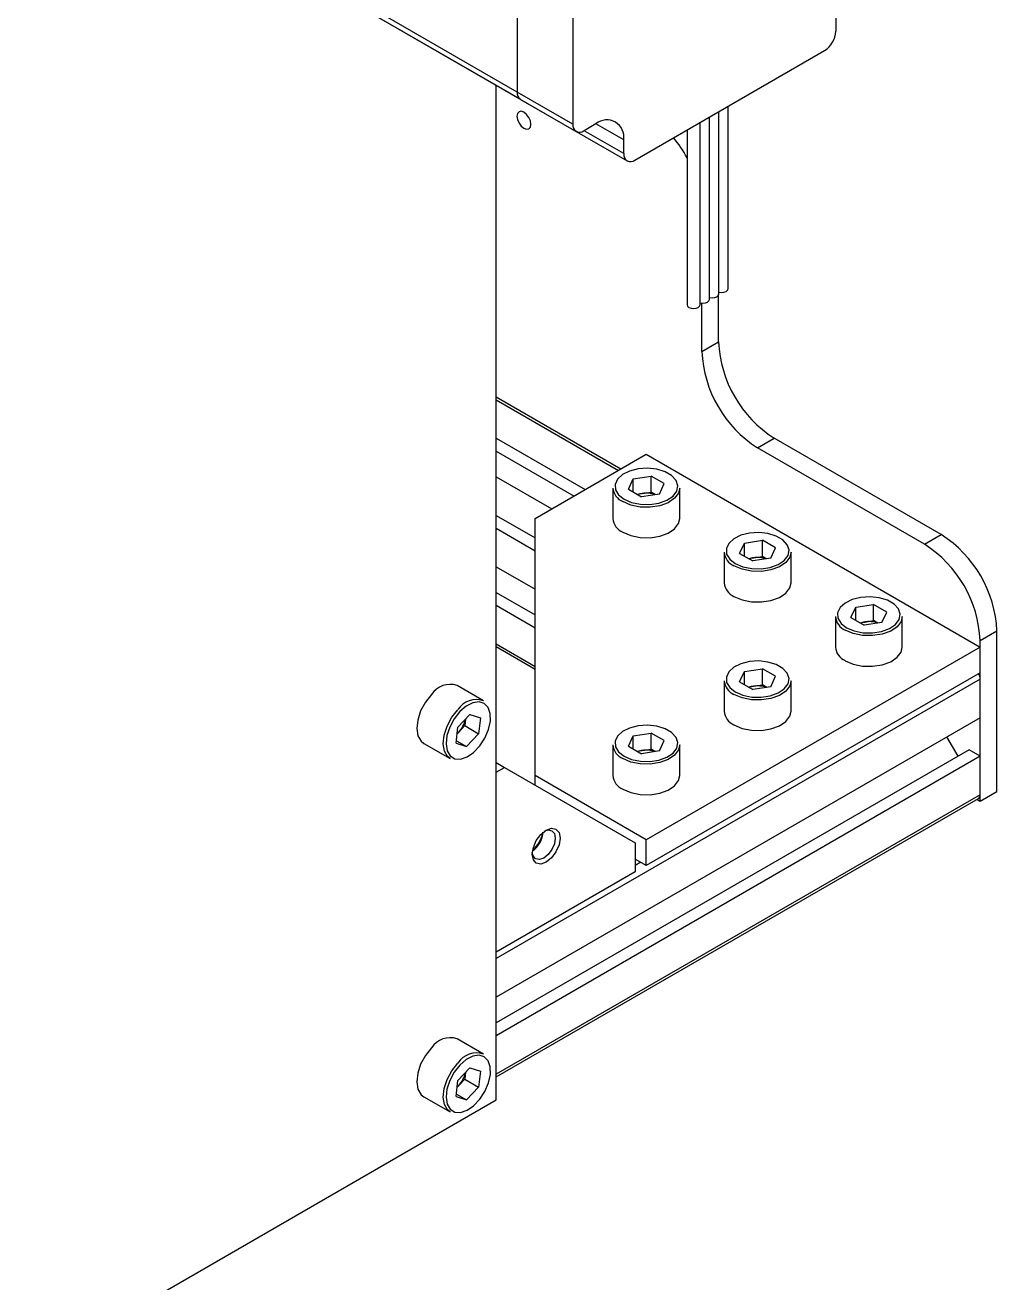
# Model space of a CAD drawing. Header units: millimetres. Extents: x -190 to 12889, y -227 to 3957.
# Drawn here: x 12446.7 to 12570.2, y 452.2 to 612.1 of the extents above; entities that cross this region are included whole.
import ezdxf

# ---------------------------------------------------------------- set-up
doc = ezdxf.new("R2010")
doc.units = ezdxf.units.MM
doc.header["$LTSCALE"] = 0.7
doc.layers.get('0').update_dxf_attribs({"color": 255})
doc.layers.add('DIM', color=94, linetype='Continuous', lineweight=25)

# ---------------------------------------------------------------- blocks, each defined once
blk = doc.blocks.new('3d')
at = {"color": 5, "linetype": 'Continuous', "lineweight": 25}
for p, q in [((17907.16, 555.24), (17907.16, 527.39)), ((17907.17, 555.23), (17907.17, 527.39)), ((17914.24, 551.15), (17914.24, 523.31)), ((17907.16, 527.39), (17868.28, 549.84)), ((17868.7, 548.92), (17907.57, 526.48)), ((17875.17, 545.18), (17914.04, 522.74)), ((17947.65, 536.88), (17947.65, 535.12)), ((17922.12, 518.75), (17946.23, 532.67)), ((17904.48, 399.3), (17904.48, 528.26)), ((17914.24, 523.31), (17907.17, 527.39)), ((17907.58, 526.47), (17914.65, 522.39)), ((17932.77, 501.72), (17932.77, 524.9)), ((17933.95, 502.4), (17933.95, 525.58)), ((17914.01, 522.76), (17914.04, 522.74)), ((17914.02, 522.76), (17914.05, 522.74)), ((17914.05, 522.74), (17921.12, 518.66)), ((17917.17, 523.37), (17915.65, 522.49)), ((17920.71, 521.33), (17917.17, 523.37)), ((17930.41, 500.36), (17930.41, 523.54)), ((17931.59, 501.04), (17931.59, 524.22)), ((17920.71, 519.57), (17915.65, 522.49)), ((17920.71, 519.57), (17920.71, 521.33)), ((17928.75, 522.58), (17928.75, 500.36)), ((17930.64, 494.42), (17930.64, 500.57)), ((17932.76, 495.65), (17932.76, 501.66)), ((17930.64, 494.42), (17932.76, 495.65)), ((17920.33, 479.48), (17904.48, 488.63)), ((17904.48, 488.3), (17920.03, 479.32)), ((17904.48, 483.4), (17915.79, 476.87)), ((17937.71, 482.17), (17939.83, 483.4)), ((17961.05, 471.15), (17939.83, 483.4)), ((17904.48, 481.76), (17914.38, 476.05)), ((17909.43, 473.19), (17923.57, 481.36)), ((17923.57, 481.36), (17966, 456.86)), ((17958.93, 469.93), (17937.71, 482.17)), ((17904.48, 478.5), (17911.55, 474.42)), ((17921.29, 476.92), (17921.9, 478.24)), ((17921.9, 478.24), (17924.18, 478.59)), ((17921.9, 476.57), (17921.9, 478.24)), ((17925.85, 477.63), (17924.18, 478.59)), ((17924.18, 476.55), (17924.18, 478.59)), ((17919.32, 477.07), (17919.32, 473.19)), ((17921.29, 476.92), (17922.96, 475.96)), ((17922.41, 476.28), (17923.04, 476.37)), ((17923.04, 476.37), (17924.18, 476.55)), ((17924.73, 476.23), (17924.18, 476.55)), ((17925.24, 476.31), (17925.85, 477.63)), ((17927.82, 473.19), (17927.82, 477.07)), ((17925.24, 476.31), (17922.96, 475.96)), ((17904.48, 473.6), (17909.43, 470.74)), ((17909.43, 440.54), (17909.43, 473.19)), ((17904.48, 471.97), (17909.43, 469.11)), ((17935.43, 468.76), (17936.05, 470.07)), ((17936.05, 470.07), (17938.32, 470.43)), ((17936.05, 468.41), (17936.05, 470.07)), ((17939.99, 469.46), (17938.32, 470.43)), ((17938.32, 468.38), (17938.32, 470.43)), ((17958.93, 469.93), (17961.05, 471.15)), ((17933.46, 468.91), (17933.46, 465.03)), ((17935.43, 468.76), (17937.1, 467.8)), ((17937.18, 468.21), (17938.32, 468.38)), ((17938.87, 468.07), (17938.32, 468.38)), ((17939.38, 468.15), (17939.99, 469.46)), ((17941.96, 465.03), (17941.96, 468.91)), ((17904.48, 467.07), (17909.43, 464.21)), ((17936.56, 468.11), (17937.18, 468.21)), ((17939.38, 468.15), (17937.1, 467.8)), ((17904.48, 463.8), (17909.43, 460.94)), ((17904.48, 462.17), (17909.43, 459.31)), ((17950.19, 461.91), (17952.46, 462.26)), ((17954.13, 461.3), (17952.46, 462.26)), ((17952.46, 460.22), (17952.46, 462.26)), ((17947.6, 460.74), (17947.6, 456.86)), ((17949.58, 460.6), (17950.19, 461.91)), ((17949.58, 460.6), (17951.24, 459.63)), ((17950.19, 460.24), (17950.19, 461.91)), ((17953.52, 459.98), (17954.13, 461.3)), ((17956.1, 456.86), (17956.1, 460.74)), ((17950.7, 459.95), (17951.33, 460.04)), ((17953.52, 459.98), (17951.24, 459.63)), ((17951.33, 460.04), (17952.46, 460.22)), ((17953.01, 459.91), (17952.46, 460.22)), ((17966, 457.68), (17968.12, 458.91)), ((17968.12, 438.49), (17968.12, 458.91)), ((17904.48, 457.27), (17909.43, 454.41)), ((17966, 437.27), (17966, 457.68)), ((17904.48, 456.93), (17909.43, 454.07)), ((17966, 456.86), (17923.57, 432.37)), ((17966, 453.6), (17966, 456.86)), ((17936.05, 453.75), (17938.32, 454.1)), ((17939.99, 453.14), (17938.32, 454.1)), ((17938.32, 452.06), (17938.32, 454.1)), ((17966, 452.78), (17904.48, 417.27)), ((17966, 453.6), (17923.57, 429.11)), ((17933.46, 452.58), (17933.46, 448.7)), ((17935.43, 452.43), (17936.05, 453.75)), ((17935.43, 452.43), (17937.1, 451.47)), ((17936.05, 452.08), (17936.05, 453.75)), ((17939.38, 451.82), (17939.99, 453.14)), ((17941.96, 448.7), (17941.96, 452.58)), ((17966, 447.88), (17966, 452.78)), ((17902.89, 450.04), (17899.53, 451.98)), ((17936.56, 451.78), (17937.18, 451.88)), ((17939.38, 451.82), (17937.1, 451.47)), ((17937.18, 451.88), (17938.32, 452.06)), ((17938.87, 451.74), (17938.32, 452.06)), ((17901.16, 448.29), (17899.62, 446.67)), ((17900.58, 447.68), (17900.5, 446.87)), ((17901.16, 448.29), (17902.48, 447.88)), ((17902.48, 447.88), (17902.26, 445.85)), ((17966, 447.88), (17904.48, 412.37)), ((17899.4, 444.63), (17899.62, 446.67)), ((17899.53, 445.85), (17899.73, 446.05)), ((17899.73, 446.05), (17900.5, 446.87)), ((17900.5, 446.87), (17902.26, 445.85)), ((17895.28, 444.62), (17898.64, 442.68)), ((17899.4, 444.63), (17900.72, 444.22)), ((17899.44, 444.96), (17900.72, 444.22)), ((17900.72, 444.22), (17902.26, 445.85)), ((17919.32, 444.42), (17919.32, 440.54)), ((17921.29, 444.27), (17921.9, 445.58)), ((17921.9, 445.58), (17924.18, 445.93)), ((17921.9, 443.91), (17921.9, 445.58)), ((17925.85, 444.97), (17924.18, 445.93)), ((17924.18, 443.89), (17924.18, 445.93)), ((17925.24, 443.66), (17925.85, 444.97)), ((17927.82, 440.54), (17927.82, 444.42)), ((17963.19, 443), (17961.78, 445.45)), ((17964.58, 443.8), (17904.48, 409.1)), ((17966, 442.98), (17904.48, 407.47)), ((17921.29, 444.27), (17922.96, 443.3)), ((17922.41, 443.62), (17923.04, 443.72)), ((17925.24, 443.66), (17922.96, 443.3)), ((17923.04, 443.72), (17924.18, 443.89)), ((17924.73, 443.58), (17924.18, 443.89)), ((17966, 442.98), (17964.58, 443.8)), ((17966, 438.08), (17966, 442.98)), ((17904.48, 442.17), (17905.54, 441.56)), ((17904.48, 440.95), (17905.54, 441.56)), ((17905.54, 441.56), (17922.16, 431.96)), ((17909.43, 439.31), (17909.43, 440.54)), ((17923.57, 432.37), (17909.43, 440.54)), ((17966, 438.08), (17904.48, 402.57)), ((17966, 437.27), (17968.12, 438.49)), ((17904.48, 402.23), (17965.79, 437.63)), ((17965.58, 437.51), (17966, 437.27)), ((17922.16, 431.96), (17922.16, 428.29)), ((17923.57, 429.11), (17923.57, 432.37)), ((17923.57, 429.11), (17922.16, 429.92)), ((17922.86, 429.51), (17922.16, 429.11)), ((17922.16, 428.29), (17904.48, 418.08)), ((17902.89, 405.13), (17899.53, 407.07)), ((17901.16, 403.38), (17899.62, 401.76)), ((17901.16, 403.38), (17902.48, 402.97)), ((17902.48, 402.97), (17902.26, 400.94)), ((17899.4, 399.72), (17899.62, 401.76)), ((17899.73, 401.14), (17900.5, 401.96)), ((17900.58, 402.77), (17900.5, 401.96)), ((17900.5, 401.96), (17902.26, 400.94)), ((17895.28, 399.71), (17898.64, 397.77)), ((17899.4, 399.72), (17900.72, 399.31)), ((17899.44, 400.05), (17900.72, 399.31)), ((17899.53, 400.94), (17899.73, 401.14)), ((17900.72, 399.31), (17902.26, 400.94)), ((17805.48, 342.16), (17904.48, 399.3))]:
    blk.add_line(p, q, dxfattribs=at)
at = {"color": 5, "linetype": 'Continuous', "lineweight": 25, "flags": 128}
for points in [[(17907.13, 524.33), (17907.2, 523.9), (17907.39, 523.45), (17907.68, 523.07), (17908.01, 522.79), (17908.35, 522.68), (17908.64, 522.73), (17908.83, 522.95), (17908.9, 523.31), (17908.83, 523.73), (17908.64, 524.18), (17908.35, 524.56), (17908.01, 524.84), (17907.68, 524.95), (17907.39, 524.9), (17907.2, 524.68), (17907.13, 524.33)], [(17932.77, 501.97), (17932.8, 501.96), (17933.12, 501.92), (17933.44, 501.96), (17933.71, 502.06), (17933.89, 502.22), (17933.95, 502.4)], [(17928.75, 500.36), (17928.81, 500.17), (17928.99, 500.02)], [(17928.99, 500.02), (17929.26, 499.92), (17929.58, 499.88), (17929.89, 499.92), (17930.16, 500.02), (17930.34, 500.17), (17930.41, 500.36)], [(17930.41, 500.61), (17930.44, 500.6), (17930.76, 500.56), (17931.08, 500.6), (17931.34, 500.7), (17931.52, 500.86), (17931.59, 501.04)], [(17931.59, 501.29), (17931.62, 501.28), (17931.94, 501.24), (17932.26, 501.28), (17932.53, 501.38), (17932.71, 501.54), (17932.77, 501.72)], [(17920.74, 475.64), (17921.7, 475.23), (17922.83, 475.01), (17924.02, 474.98), (17925.17, 475.16), (17926.18, 475.53), (17926.96, 476.05), (17927.43, 476.68), (17927.57, 477.36), (17927.35, 478.04), (17926.79, 478.65), (17925.95, 479.13), (17924.89, 479.46), (17923.72, 479.58), (17922.53, 479.51), (17921.44, 479.23), (17920.54, 478.78), (17919.9, 478.2), (17919.6, 477.53), (17919.64, 476.85), (17920.03, 476.2), (17920.74, 475.64)], [(17927.82, 477.07), (17927.68, 476.44), (17927.17, 475.77), (17926.34, 475.21), (17925.27, 474.82), (17924.05, 474.63), (17922.78, 474.66), (17921.58, 474.9), (17920.57, 475.34)], [(17920.57, 471.46), (17921.58, 471.02), (17922.78, 470.78), (17924.05, 470.75), (17925.27, 470.94), (17926.34, 471.33), (17927.17, 471.89), (17927.68, 472.56), (17927.82, 473.19)], [(17934.88, 467.48), (17935.84, 467.07), (17936.97, 466.84), (17938.16, 466.82), (17939.31, 466.99), (17940.32, 467.36), (17941.1, 467.88), (17941.58, 468.51), (17941.71, 469.2), (17941.49, 469.87), (17940.93, 470.48), (17940.09, 470.97), (17939.03, 471.29), (17937.86, 471.42), (17936.68, 471.34), (17935.58, 471.07), (17934.68, 470.62), (17934.05, 470.03), (17933.74, 469.37), (17933.78, 468.68), (17934.18, 468.03), (17934.88, 467.48)], [(17941.96, 468.91), (17941.82, 468.27), (17941.31, 467.6), (17940.48, 467.05), (17939.41, 466.66), (17938.19, 466.47), (17936.92, 466.5), (17935.73, 466.74), (17934.71, 467.17)], [(17934.71, 463.29), (17935.73, 462.86), (17936.92, 462.62), (17938.19, 462.59), (17939.41, 462.78), (17940.48, 463.17), (17941.31, 463.72), (17941.82, 464.39), (17941.96, 465.03)], [(17949.03, 459.31), (17949.99, 458.91), (17951.11, 458.68), (17952.3, 458.65), (17953.45, 458.83), (17954.46, 459.2), (17955.24, 459.72), (17955.72, 460.35), (17955.85, 461.03), (17955.63, 461.71), (17955.07, 462.32), (17954.23, 462.81), (17953.18, 463.13), (17952, 463.25), (17950.82, 463.18), (17949.73, 462.9), (17948.82, 462.45), (17948.19, 461.87), (17947.88, 461.21), (17947.92, 460.52), (17948.32, 459.87), (17949.03, 459.31)], [(17956.1, 460.74), (17955.96, 460.11), (17955.45, 459.44), (17954.63, 458.88), (17953.55, 458.49), (17952.33, 458.31), (17951.06, 458.33), (17949.87, 458.57), (17948.85, 459.01)], [(17948.85, 455.13), (17949.87, 454.7), (17951.06, 454.45), (17952.33, 454.43), (17953.55, 454.62), (17954.63, 455), (17955.45, 455.56), (17955.96, 456.23), (17956.1, 456.86)], [(17934.88, 451.15), (17935.84, 450.74), (17936.97, 450.51), (17938.16, 450.49), (17939.31, 450.67), (17940.32, 451.03), (17941.1, 451.55), (17941.58, 452.19), (17941.71, 452.87), (17941.49, 453.55), (17940.93, 454.15), (17940.09, 454.64), (17939.03, 454.96), (17937.86, 455.09), (17936.68, 455.01), (17935.58, 454.74), (17934.68, 454.29), (17934.05, 453.71), (17933.74, 453.04), (17933.78, 452.35), (17934.18, 451.7), (17934.88, 451.15)], [(17941.96, 452.58), (17941.82, 451.94), (17941.31, 451.27), (17940.48, 450.72), (17939.41, 450.33), (17938.19, 450.14), (17936.92, 450.17), (17935.73, 450.41), (17934.71, 450.84)], [(17896.26, 450.84), (17895.49, 449.87), (17894.89, 448.75), (17894.52, 447.59), (17894.4, 446.5), (17894.55, 445.57), (17894.95, 444.88), (17895.28, 444.62)], [(17899.86, 448.65), (17899.14, 447.73), (17898.58, 446.68), (17898.23, 445.6), (17898.11, 444.57), (17898.26, 443.69), (17898.63, 443.04), (17899.22, 442.67), (17899.96, 442.63), (17900.78, 442.9), (17901.62, 443.48), (17902.4, 444.3), (17903.05, 445.29), (17903.51, 446.38), (17903.75, 447.45), (17903.73, 448.41), (17903.47, 449.18), (17902.98, 449.7), (17902.31, 449.91), (17901.52, 449.79), (17900.68, 449.36), (17899.86, 448.65)], [(17898.64, 442.68), (17898.31, 442.94), (17897.91, 443.63), (17897.76, 444.56), (17897.88, 445.66), (17898.25, 446.81), (17898.85, 447.93), (17899.62, 448.9)], [(17934.71, 446.97), (17935.73, 446.53), (17936.92, 446.29), (17938.19, 446.26), (17939.41, 446.45), (17940.48, 446.84), (17941.31, 447.4), (17941.82, 448.07), (17941.96, 448.7)], [(17899.54, 445.87), (17899.55, 445.88), (17899.73, 446.05)], [(17920.74, 442.99), (17921.7, 442.58), (17922.83, 442.35), (17924.02, 442.32), (17925.17, 442.5), (17926.18, 442.87), (17926.96, 443.39), (17927.43, 444.02), (17927.57, 444.71), (17927.35, 445.38), (17926.79, 445.99), (17925.95, 446.48), (17924.89, 446.8), (17923.72, 446.93), (17922.53, 446.85), (17921.44, 446.57), (17920.54, 446.13), (17919.9, 445.54), (17919.6, 444.88), (17919.64, 444.19), (17920.03, 443.54), (17920.74, 442.99)], [(17927.82, 444.42), (17927.68, 443.78), (17927.17, 443.11), (17926.34, 442.56), (17925.27, 442.17), (17924.05, 441.98), (17922.78, 442), (17921.58, 442.25), (17920.57, 442.68)], [(17920.57, 438.8), (17921.58, 438.37), (17922.78, 438.13), (17924.05, 438.1), (17925.27, 438.29), (17926.34, 438.68), (17927.17, 439.23), (17927.68, 439.9), (17927.82, 440.54)], [(17912.61, 432.58), (17912.48, 431.72), (17912.09, 430.84), (17911.52, 430.06), (17910.84, 429.52), (17910.17, 429.28), (17909.59, 429.39), (17909.21, 429.83), (17909.07, 430.54), (17909.21, 431.4), (17909.59, 432.28), (17910.17, 433.05), (17910.84, 433.6), (17911.52, 433.83), (17912.09, 433.72), (17912.48, 433.28), (17912.61, 432.58)], [(17910.68, 433.5), (17911.1, 433.62), (17911.57, 433.52), (17911.89, 433.16), (17912, 432.58)], [(17912, 432.58), (17911.89, 431.87), (17911.57, 431.14), (17911.1, 430.5), (17910.54, 430.05), (17909.98, 429.85), (17909.5, 429.94), (17909.19, 430.31), (17909.08, 430.73)], [(17896.26, 405.93), (17895.49, 404.96), (17894.89, 403.84), (17894.52, 402.69), (17894.4, 401.59), (17894.55, 400.66), (17894.95, 399.97), (17895.28, 399.71)], [(17899.86, 403.74), (17899.14, 402.82), (17898.58, 401.77), (17898.23, 400.69), (17898.11, 399.66), (17898.26, 398.78), (17898.63, 398.13), (17899.22, 397.76), (17899.96, 397.72), (17900.78, 397.99), (17901.62, 398.57), (17902.4, 399.39), (17903.05, 400.38), (17903.51, 401.47), (17903.75, 402.54), (17903.73, 403.5), (17903.47, 404.27), (17902.98, 404.79), (17902.31, 405), (17901.52, 404.88), (17900.68, 404.45), (17899.86, 403.74)], [(17898.64, 397.77), (17898.31, 398.03), (17897.91, 398.72), (17897.76, 399.65), (17897.88, 400.75), (17898.25, 401.9), (17898.85, 403.02), (17899.62, 403.99)], [(17899.54, 400.96), (17899.55, 400.97), (17899.73, 401.14)]]:
    blk.add_lwpolyline(points, dxfattribs=at)
at = {"color": 5, "linetype": 'Continuous', "lineweight": 25}
for centre, radius, start, end in [((17944.58, 535.26), 3.07, 302.6055, 357.3945), ((17908.11, 527.27), 0.959, 172.7442, 235.9436), ((17908.12, 527.27), 0.959, 172.7442, 235.9436), ((17915.1, 523.17), 0.873, 170.786, 309.2033), ((17918.55, 521.68), 2.18, 350.786, 129.2033), ((17913.84, 510.86), 17.01, 28.7648, 39.125), ((17921.57, 519.43), 0.873, 170.786, 309.2033), ((17948.11, 496.35), 15.37, 182.6055, 237.3945), ((17945.99, 495.12), 15.37, 182.6055, 237.3945), ((17921.4, 477.25), 2.08, 184.8256, 246.4945), ((17923.48, 473.47), 2.94, 98.5157, 109.6834), ((17923.57, 473.08), 3.34, 70.646, 99.0666), ((17921.4, 473.37), 2.08, 184.8256, 246.4945), ((17952.77, 458.21), 15.37, 2.6055, 57.3945), ((17935.54, 469.08), 2.08, 184.8256, 246.4945), ((17950.64, 456.98), 15.37, 2.6055, 57.3945), ((17937.62, 465.3), 2.94, 98.5157, 109.6834), ((17937.71, 464.91), 3.34, 70.646, 99.0666), ((17935.54, 465.2), 2.08, 184.8256, 246.4945), ((17949.68, 460.92), 2.08, 184.8256, 246.4945), ((17951.76, 457.14), 2.94, 98.5157, 109.6834), ((17951.85, 456.75), 3.34, 70.646, 99.0666), ((17949.68, 457.04), 2.08, 184.8256, 246.4945), ((17935.54, 452.75), 2.08, 184.8256, 246.4945), ((17964.52, 452.72), 1.48, 2.3427, 30.7588), ((17898.65, 449.23), 2.89, 72.2796, 146.004), ((17937.62, 448.98), 2.94, 98.5157, 109.6834), ((17937.71, 448.58), 3.34, 70.646, 99.0666), ((17902.01, 447.29), 2.89, 72.2796, 146.004), ((17897.29, 448.36), 3.36, 316.5679, 348.1202), ((17935.54, 448.88), 2.08, 184.8256, 246.4945), ((17921.4, 444.59), 2.08, 184.8256, 246.4945), ((17923.48, 440.81), 2.94, 98.5157, 109.6834), ((17923.57, 440.42), 3.34, 70.646, 99.0666), ((17921.4, 440.71), 2.08, 184.8256, 246.4945), ((17965.51, 438.03), 0.493, 305.0133, 6.2988), ((17907.27, 433.62), 3.22, 304.7283, 355.2771), ((17906.47, 434.08), 4.04, 310.8942, 349.1112), ((17898.65, 404.32), 2.89, 72.2796, 146.004), ((17902.01, 402.38), 2.89, 72.2796, 146.004), ((17897.29, 403.45), 3.36, 316.5679, 348.1202)]:
    blk.add_arc(centre, radius, start, end, dxfattribs=at)

msp = doc.modelspace()

# ---------------------------------------------------------------- block references
at = {"layer": 'DIM'}
msp.add_blockref('3d', (-5397.9356, 76.177), dxfattribs=at)

doc.saveas('drawing.dxf')
